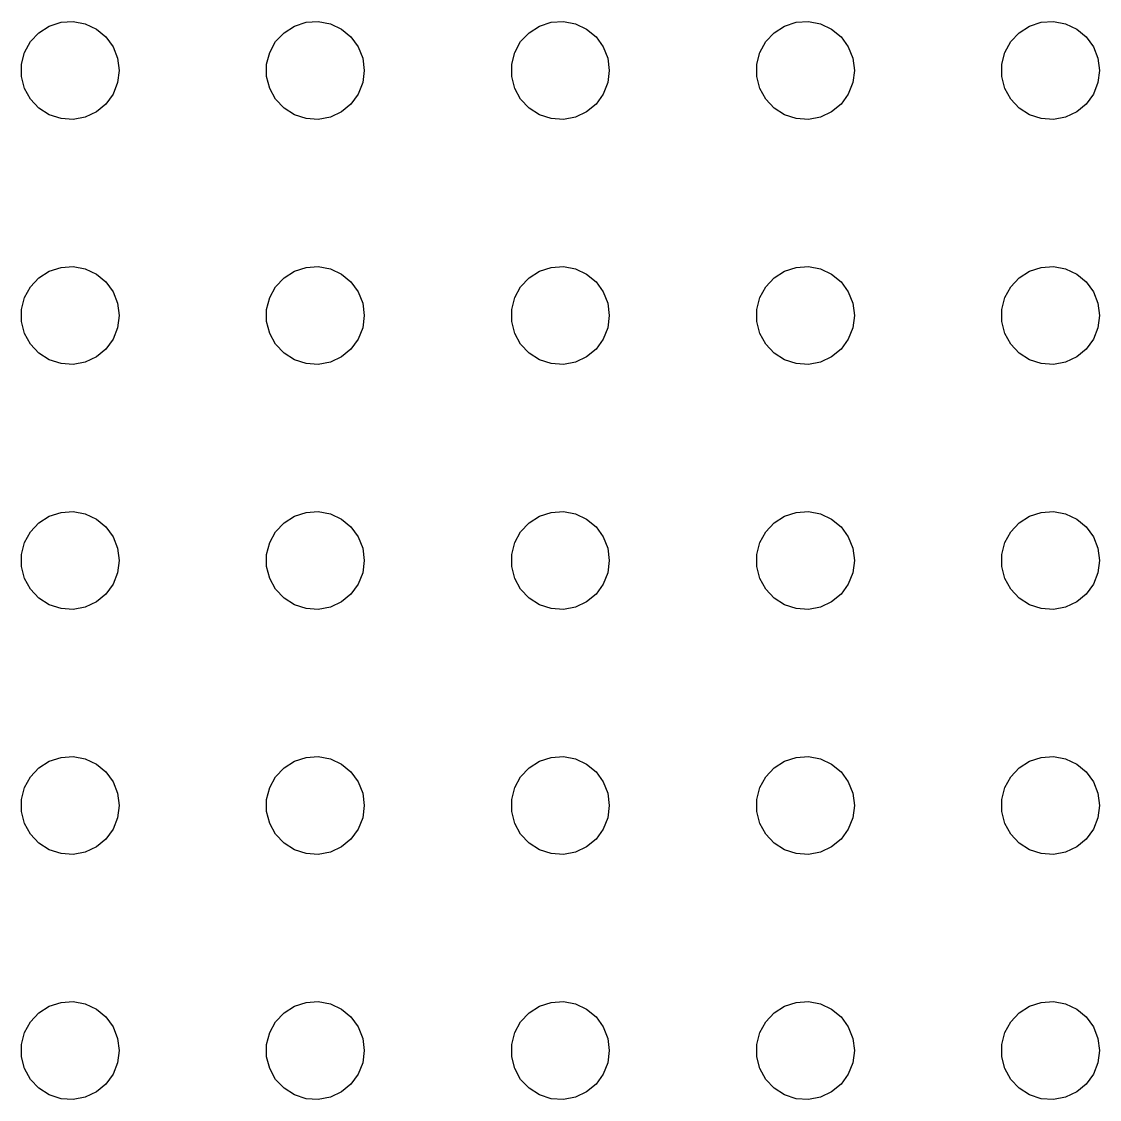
# Model space of a CAD drawing. Header units: metres. Extents: x -148 to 148, y -148 to 148.
# Drawn here: x -70.5 to -4.5, y -70.5 to -4.5 of the extents above; entities that cross this region are included whole.
import ezdxf

# ---------------------------------------------------------------- set-up
doc = ezdxf.new("R2010")
doc.units = ezdxf.units.M

msp = doc.modelspace()

# ---------------------------------------------------------------- linework, layer by layer
for p, q in [((-68.7773, -4.78551), (-68.0621, -4.55313)), ((-68.0621, -4.55313), (-67.3116, -4.50591)), ((-67.3116, -4.50591), (-66.573, -4.64682)), ((-53.7773, -4.78551), (-53.0621, -4.55313)), ((-53.0621, -4.55313), (-52.3116, -4.50591)), ((-52.3116, -4.50591), (-51.5729, -4.64682)), ((-38.7773, -4.78551), (-38.0621, -4.55313)), ((-38.0621, -4.55313), (-37.3116, -4.50591)), ((-37.3116, -4.50591), (-36.5729, -4.64682)), ((-23.7773, -4.78551), (-23.0621, -4.55313)), ((-23.0621, -4.55313), (-22.3116, -4.50591)), ((-22.3116, -4.50591), (-21.5729, -4.64682)), ((-8.77733, -4.78551), (-8.06213, -4.55313)), ((-8.06213, -4.55313), (-7.31161, -4.50591)), ((-7.31161, -4.50591), (-6.57294, -4.64682)), ((-69.927, -5.73663), (-69.4123, -5.18845)), ((-69.4123, -5.18845), (-68.7773, -4.78551)), ((-66.573, -4.64682), (-65.8925, -4.96701)), ((-65.8925, -4.96701), (-65.3131, -5.44635)), ((-54.927, -5.73663), (-54.4123, -5.18845)), ((-54.4123, -5.18845), (-53.7773, -4.78551)), ((-51.5729, -4.64682), (-50.8925, -4.96701)), ((-50.8925, -4.96701), (-50.3131, -5.44635)), ((-39.927, -5.73663), (-39.4123, -5.18845)), ((-39.4123, -5.18845), (-38.7773, -4.78551)), ((-36.5729, -4.64682), (-35.8925, -4.96701)), ((-35.8925, -4.96701), (-35.3131, -5.44635)), ((-24.927, -5.73663), (-24.4123, -5.18845)), ((-24.4123, -5.18845), (-23.7773, -4.78551)), ((-21.5729, -4.64682), (-20.8925, -4.96701)), ((-20.8925, -4.96701), (-20.3131, -5.44635)), ((-9.92705, -5.73663), (-9.41226, -5.18845)), ((-9.41226, -5.18845), (-8.77733, -4.78551)), ((-6.57294, -4.64682), (-5.89252, -4.96701)), ((-5.89252, -4.96701), (-5.31308, -5.44635)), ((-70.2893, -6.39561), (-69.927, -5.73663)), ((-65.3131, -5.44635), (-64.8711, -6.05473)), ((-55.2893, -6.39561), (-54.927, -5.73663)), ((-50.3131, -5.44635), (-49.8711, -6.05473)), ((-40.2893, -6.39561), (-39.927, -5.73663)), ((-35.3131, -5.44635), (-34.8711, -6.05473)), ((-25.2893, -6.39561), (-24.927, -5.73663)), ((-20.3131, -5.44635), (-19.8711, -6.05473)), ((-10.2893, -6.39561), (-9.92705, -5.73663)), ((-5.31308, -5.44635), (-4.87108, -6.05473)), ((-70.4763, -7.12399), (-70.2893, -6.39561)), ((-64.8711, -6.05473), (-64.5943, -6.75392)), ((-55.4763, -7.12399), (-55.2893, -6.39561)), ((-49.8711, -6.05473), (-49.5942, -6.75392)), ((-40.4763, -7.12399), (-40.2893, -6.39561)), ((-34.8711, -6.05473), (-34.5942, -6.75392)), ((-25.4763, -7.12399), (-25.2893, -6.39561)), ((-19.8711, -6.05473), (-19.5942, -6.75392)), ((-10.4763, -7.12399), (-10.2893, -6.39561)), ((-4.87108, -6.05473), (-4.59424, -6.75392)), ((-70.4763, -7.87599), (-70.4763, -7.12399)), ((-64.5943, -6.75392), (-64.5, -7.5)), ((-55.4763, -7.87599), (-55.4763, -7.12399)), ((-49.5942, -6.75392), (-49.5, -7.5)), ((-40.4763, -7.87599), (-40.4763, -7.12399)), ((-34.5942, -6.75392), (-34.5, -7.5)), ((-25.4763, -7.87599), (-25.4763, -7.12399)), ((-19.5942, -6.75392), (-19.5, -7.5)), ((-10.4763, -7.87599), (-10.4763, -7.12399)), ((-4.59424, -6.75392), (-4.5, -7.5)), ((-70.2893, -8.60437), (-70.4763, -7.87599)), ((-64.5, -7.5), (-64.5943, -8.24606)), ((-55.2893, -8.60437), (-55.4763, -7.87599)), ((-49.5, -7.5), (-49.5942, -8.24606)), ((-40.2893, -8.60437), (-40.4763, -7.87599)), ((-34.5, -7.5), (-34.5942, -8.24606)), ((-25.2893, -8.60437), (-25.4763, -7.87599)), ((-19.5, -7.5), (-19.5942, -8.24606)), ((-10.2893, -8.60437), (-10.4763, -7.87599)), ((-4.5, -7.5), (-4.59424, -8.24606)), ((-64.5943, -8.24606), (-64.8711, -8.94525)), ((-49.5942, -8.24606), (-49.8711, -8.94525)), ((-34.5942, -8.24606), (-34.8711, -8.94525)), ((-19.5942, -8.24606), (-19.8711, -8.94525)), ((-4.59424, -8.24606), (-4.87108, -8.94525)), ((-69.927, -9.26335), (-70.2893, -8.60437)), ((-64.8711, -8.94525), (-65.3131, -9.55363)), ((-54.927, -9.26335), (-55.2893, -8.60437)), ((-49.8711, -8.94525), (-50.3131, -9.55363)), ((-39.927, -9.26335), (-40.2893, -8.60437)), ((-34.8711, -8.94525), (-35.3131, -9.55363)), ((-24.927, -9.26335), (-25.2893, -8.60437)), ((-19.8711, -8.94525), (-20.3131, -9.55363)), ((-9.92705, -9.26335), (-10.2893, -8.60437)), ((-4.87108, -8.94525), (-5.31308, -9.55363)), ((-69.4123, -9.81154), (-69.927, -9.26335)), ((-68.7773, -10.2145), (-69.4123, -9.81154)), ((-65.3131, -9.55363), (-65.8925, -10.033)), ((-54.4123, -9.81154), (-54.927, -9.26335)), ((-53.7773, -10.2145), (-54.4123, -9.81154)), ((-50.3131, -9.55363), (-50.8925, -10.033)), ((-39.4123, -9.81154), (-39.927, -9.26335)), ((-38.7773, -10.2145), (-39.4123, -9.81154)), ((-35.3131, -9.55363), (-35.8925, -10.033)), ((-24.4123, -9.81154), (-24.927, -9.26335)), ((-23.7773, -10.2145), (-24.4123, -9.81154)), ((-20.3131, -9.55363), (-20.8925, -10.033)), ((-9.41226, -9.81154), (-9.92705, -9.26335)), ((-8.77733, -10.2145), (-9.41226, -9.81154)), ((-5.31308, -9.55363), (-5.89252, -10.033)), ((-68.0621, -10.4469), (-68.7773, -10.2145)), ((-67.3116, -10.4941), (-68.0621, -10.4469)), ((-66.573, -10.3532), (-67.3116, -10.4941)), ((-65.8925, -10.033), (-66.573, -10.3532)), ((-53.0621, -10.4469), (-53.7773, -10.2145)), ((-52.3116, -10.4941), (-53.0621, -10.4469)), ((-51.5729, -10.3532), (-52.3116, -10.4941)), ((-50.8925, -10.033), (-51.5729, -10.3532)), ((-38.0621, -10.4469), (-38.7773, -10.2145)), ((-37.3116, -10.4941), (-38.0621, -10.4469)), ((-36.5729, -10.3532), (-37.3116, -10.4941)), ((-35.8925, -10.033), (-36.5729, -10.3532)), ((-23.0621, -10.4469), (-23.7773, -10.2145)), ((-22.3116, -10.4941), (-23.0621, -10.4469)), ((-21.5729, -10.3532), (-22.3116, -10.4941)), ((-20.8925, -10.033), (-21.5729, -10.3532)), ((-8.06213, -10.4469), (-8.77733, -10.2145)), ((-7.31161, -10.4941), (-8.06213, -10.4469)), ((-6.57294, -10.3532), (-7.31161, -10.4941)), ((-5.89252, -10.033), (-6.57294, -10.3532)), ((-69.4123, -20.1884), (-68.7773, -19.7855)), ((-68.7773, -19.7855), (-68.0621, -19.5531)), ((-68.0621, -19.5531), (-67.3116, -19.5059)), ((-67.3116, -19.5059), (-66.573, -19.6468)), ((-66.573, -19.6468), (-65.8925, -19.967)), ((-54.4123, -20.1884), (-53.7773, -19.7855)), ((-53.7773, -19.7855), (-53.0621, -19.5531)), ((-53.0621, -19.5531), (-52.3116, -19.5059)), ((-52.3116, -19.5059), (-51.5729, -19.6468)), ((-51.5729, -19.6468), (-50.8925, -19.967)), ((-39.4123, -20.1884), (-38.7773, -19.7855)), ((-38.7773, -19.7855), (-38.0621, -19.5531)), ((-38.0621, -19.5531), (-37.3116, -19.5059)), ((-37.3116, -19.5059), (-36.5729, -19.6468)), ((-36.5729, -19.6468), (-35.8925, -19.967)), ((-24.4123, -20.1884), (-23.7773, -19.7855)), ((-23.7773, -19.7855), (-23.0621, -19.5531)), ((-23.0621, -19.5531), (-22.3116, -19.5059)), ((-22.3116, -19.5059), (-21.5729, -19.6468)), ((-21.5729, -19.6468), (-20.8925, -19.967)), ((-9.41226, -20.1884), (-8.77733, -19.7855)), ((-8.77733, -19.7855), (-8.06213, -19.5531)), ((-8.06213, -19.5531), (-7.31161, -19.5059)), ((-7.31161, -19.5059), (-6.57294, -19.6468)), ((-6.57294, -19.6468), (-5.89252, -19.967)), ((-69.927, -20.7366), (-69.4123, -20.1884)), ((-65.8925, -19.967), (-65.3131, -20.4464)), ((-65.3131, -20.4464), (-64.8711, -21.0547)), ((-54.927, -20.7366), (-54.4123, -20.1884)), ((-50.8925, -19.967), (-50.3131, -20.4464)), ((-50.3131, -20.4464), (-49.8711, -21.0547)), ((-39.927, -20.7366), (-39.4123, -20.1884)), ((-35.8925, -19.967), (-35.3131, -20.4464)), ((-35.3131, -20.4464), (-34.8711, -21.0547)), ((-24.927, -20.7366), (-24.4123, -20.1884)), ((-20.8925, -19.967), (-20.3131, -20.4464)), ((-20.3131, -20.4464), (-19.8711, -21.0547)), ((-9.92705, -20.7366), (-9.41226, -20.1884)), ((-5.89252, -19.967), (-5.31308, -20.4464)), ((-5.31308, -20.4464), (-4.87108, -21.0547)), ((-70.2893, -21.3956), (-69.927, -20.7366)), ((-64.8711, -21.0547), (-64.5943, -21.7539)), ((-55.2893, -21.3956), (-54.927, -20.7366)), ((-49.8711, -21.0547), (-49.5942, -21.7539)), ((-40.2893, -21.3956), (-39.927, -20.7366)), ((-34.8711, -21.0547), (-34.5942, -21.7539)), ((-25.2893, -21.3956), (-24.927, -20.7366)), ((-19.8711, -21.0547), (-19.5942, -21.7539)), ((-10.2893, -21.3956), (-9.92705, -20.7366)), ((-4.87108, -21.0547), (-4.59424, -21.7539)), ((-70.4763, -22.124), (-70.2893, -21.3956)), ((-64.5943, -21.7539), (-64.5, -22.5)), ((-55.4763, -22.124), (-55.2893, -21.3956)), ((-49.5942, -21.7539), (-49.5, -22.5)), ((-40.4763, -22.124), (-40.2893, -21.3956)), ((-34.5942, -21.7539), (-34.5, -22.5)), ((-25.4763, -22.124), (-25.2893, -21.3956)), ((-19.5942, -21.7539), (-19.5, -22.5)), ((-10.4763, -22.124), (-10.2893, -21.3956)), ((-4.59424, -21.7539), (-4.5, -22.5)), ((-70.4763, -22.876), (-70.4763, -22.124)), ((-55.4763, -22.876), (-55.4763, -22.124)), ((-40.4763, -22.876), (-40.4763, -22.124)), ((-25.4763, -22.876), (-25.4763, -22.124)), ((-10.4763, -22.876), (-10.4763, -22.124)), ((-70.2893, -23.6044), (-70.4763, -22.876)), ((-64.5, -22.5), (-64.5943, -23.2461)), ((-55.2893, -23.6044), (-55.4763, -22.876)), ((-49.5, -22.5), (-49.5942, -23.2461)), ((-40.2893, -23.6044), (-40.4763, -22.876)), ((-34.5, -22.5), (-34.5942, -23.2461)), ((-25.2893, -23.6044), (-25.4763, -22.876)), ((-19.5, -22.5), (-19.5942, -23.2461)), ((-10.2893, -23.6044), (-10.4763, -22.876)), ((-4.5, -22.5), (-4.59424, -23.2461)), ((-69.927, -24.2634), (-70.2893, -23.6044)), ((-64.5943, -23.2461), (-64.8711, -23.9453)), ((-54.927, -24.2634), (-55.2893, -23.6044)), ((-49.5942, -23.2461), (-49.8711, -23.9453)), ((-39.927, -24.2634), (-40.2893, -23.6044)), ((-34.5942, -23.2461), (-34.8711, -23.9453)), ((-24.927, -24.2634), (-25.2893, -23.6044)), ((-19.5942, -23.2461), (-19.8711, -23.9453)), ((-9.92705, -24.2634), (-10.2893, -23.6044)), ((-4.59424, -23.2461), (-4.87108, -23.9453)), ((-69.4123, -24.8115), (-69.927, -24.2634)), ((-64.8711, -23.9453), (-65.3131, -24.5536)), ((-54.4123, -24.8115), (-54.927, -24.2634)), ((-49.8711, -23.9453), (-50.3131, -24.5536)), ((-39.4123, -24.8115), (-39.927, -24.2634)), ((-34.8711, -23.9453), (-35.3131, -24.5536)), ((-24.4123, -24.8115), (-24.927, -24.2634)), ((-19.8711, -23.9453), (-20.3131, -24.5536)), ((-9.41226, -24.8115), (-9.92705, -24.2634)), ((-4.87108, -23.9453), (-5.31308, -24.5536)), ((-68.7773, -25.2145), (-69.4123, -24.8115)), ((-65.8925, -25.033), (-66.573, -25.3532)), ((-65.3131, -24.5536), (-65.8925, -25.033)), ((-53.7773, -25.2145), (-54.4123, -24.8115)), ((-50.8925, -25.033), (-51.5729, -25.3532)), ((-50.3131, -24.5536), (-50.8925, -25.033)), ((-38.7773, -25.2145), (-39.4123, -24.8115)), ((-35.8925, -25.033), (-36.5729, -25.3532)), ((-35.3131, -24.5536), (-35.8925, -25.033)), ((-23.7773, -25.2145), (-24.4123, -24.8115)), ((-20.8925, -25.033), (-21.5729, -25.3532)), ((-20.3131, -24.5536), (-20.8925, -25.033)), ((-8.77733, -25.2145), (-9.41226, -24.8115)), ((-5.89252, -25.033), (-6.57294, -25.3532)), ((-5.31308, -24.5536), (-5.89252, -25.033)), ((-68.0621, -25.4469), (-68.7773, -25.2145)), ((-67.3116, -25.4941), (-68.0621, -25.4469)), ((-66.573, -25.3532), (-67.3116, -25.4941)), ((-53.0621, -25.4469), (-53.7773, -25.2145)), ((-52.3116, -25.4941), (-53.0621, -25.4469)), ((-51.5729, -25.3532), (-52.3116, -25.4941)), ((-38.0621, -25.4469), (-38.7773, -25.2145)), ((-37.3116, -25.4941), (-38.0621, -25.4469)), ((-36.5729, -25.3532), (-37.3116, -25.4941)), ((-23.0621, -25.4469), (-23.7773, -25.2145)), ((-22.3116, -25.4941), (-23.0621, -25.4469)), ((-21.5729, -25.3532), (-22.3116, -25.4941)), ((-8.06213, -25.4469), (-8.77733, -25.2145)), ((-7.31161, -25.4941), (-8.06213, -25.4469)), ((-6.57294, -25.3532), (-7.31161, -25.4941)), ((-69.4123, -35.1885), (-68.7773, -34.7855)), ((-68.7773, -34.7855), (-68.0621, -34.5531)), ((-68.0621, -34.5531), (-67.3116, -34.5059)), ((-67.3116, -34.5059), (-66.573, -34.6468)), ((-66.573, -34.6468), (-65.8925, -34.967)), ((-65.8925, -34.967), (-65.3131, -35.4464)), ((-54.4123, -35.1885), (-53.7773, -34.7855)), ((-53.7773, -34.7855), (-53.0621, -34.5531)), ((-53.0621, -34.5531), (-52.3116, -34.5059)), ((-52.3116, -34.5059), (-51.5729, -34.6468)), ((-51.5729, -34.6468), (-50.8925, -34.967)), ((-50.8925, -34.967), (-50.3131, -35.4464)), ((-39.4123, -35.1885), (-38.7773, -34.7855)), ((-38.7773, -34.7855), (-38.0621, -34.5531)), ((-38.0621, -34.5531), (-37.3116, -34.5059)), ((-37.3116, -34.5059), (-36.5729, -34.6468)), ((-36.5729, -34.6468), (-35.8925, -34.967)), ((-35.8925, -34.967), (-35.3131, -35.4464)), ((-24.4123, -35.1885), (-23.7773, -34.7855)), ((-23.7773, -34.7855), (-23.0621, -34.5531)), ((-23.0621, -34.5531), (-22.3116, -34.5059)), ((-22.3116, -34.5059), (-21.5729, -34.6468)), ((-21.5729, -34.6468), (-20.8925, -34.967)), ((-20.8925, -34.967), (-20.3131, -35.4464)), ((-9.41226, -35.1885), (-8.77733, -34.7855)), ((-8.77733, -34.7855), (-8.06213, -34.5531)), ((-8.06213, -34.5531), (-7.31161, -34.5059)), ((-7.31161, -34.5059), (-6.57294, -34.6468)), ((-6.57294, -34.6468), (-5.89252, -34.967)), ((-5.89252, -34.967), (-5.31308, -35.4464)), ((-69.927, -35.7366), (-69.4123, -35.1885)), ((-65.3131, -35.4464), (-64.8711, -36.0547)), ((-54.927, -35.7366), (-54.4123, -35.1885)), ((-50.3131, -35.4464), (-49.8711, -36.0547)), ((-39.927, -35.7366), (-39.4123, -35.1885)), ((-35.3131, -35.4464), (-34.8711, -36.0547)), ((-24.927, -35.7366), (-24.4123, -35.1885)), ((-20.3131, -35.4464), (-19.8711, -36.0547)), ((-9.92705, -35.7366), (-9.41226, -35.1885)), ((-5.31308, -35.4464), (-4.87108, -36.0547)), ((-70.2893, -36.3956), (-69.927, -35.7366)), ((-64.8711, -36.0547), (-64.5943, -36.7539)), ((-55.2893, -36.3956), (-54.927, -35.7366)), ((-49.8711, -36.0547), (-49.5942, -36.7539)), ((-40.2893, -36.3956), (-39.927, -35.7366)), ((-34.8711, -36.0547), (-34.5942, -36.7539)), ((-25.2893, -36.3956), (-24.927, -35.7366)), ((-19.8711, -36.0547), (-19.5942, -36.7539)), ((-10.2893, -36.3956), (-9.92705, -35.7366)), ((-4.87108, -36.0547), (-4.59424, -36.7539)), ((-70.4763, -37.124), (-70.2893, -36.3956)), ((-64.5943, -36.7539), (-64.5, -37.5)), ((-55.4763, -37.124), (-55.2893, -36.3956)), ((-49.5942, -36.7539), (-49.5, -37.5)), ((-40.4763, -37.124), (-40.2893, -36.3956)), ((-34.5942, -36.7539), (-34.5, -37.5)), ((-25.4763, -37.124), (-25.2893, -36.3956)), ((-19.5942, -36.7539), (-19.5, -37.5)), ((-10.4763, -37.124), (-10.2893, -36.3956)), ((-4.59424, -36.7539), (-4.5, -37.5)), ((-70.4763, -37.876), (-70.4763, -37.124)), ((-64.5, -37.5), (-64.5943, -38.2461)), ((-55.4763, -37.876), (-55.4763, -37.124)), ((-49.5, -37.5), (-49.5942, -38.2461)), ((-40.4763, -37.876), (-40.4763, -37.124)), ((-34.5, -37.5), (-34.5942, -38.2461)), ((-25.4763, -37.876), (-25.4763, -37.124)), ((-19.5, -37.5), (-19.5942, -38.2461)), ((-10.4763, -37.876), (-10.4763, -37.124)), ((-4.5, -37.5), (-4.59424, -38.2461)), ((-70.2893, -38.6044), (-70.4763, -37.876)), ((-64.5943, -38.2461), (-64.8711, -38.9453)), ((-55.2893, -38.6044), (-55.4763, -37.876)), ((-49.5942, -38.2461), (-49.8711, -38.9453)), ((-40.2893, -38.6044), (-40.4763, -37.876)), ((-34.5942, -38.2461), (-34.8711, -38.9453)), ((-25.2893, -38.6044), (-25.4763, -37.876)), ((-19.5942, -38.2461), (-19.8711, -38.9453)), ((-10.2893, -38.6044), (-10.4763, -37.876)), ((-4.59424, -38.2461), (-4.87108, -38.9453)), ((-69.927, -39.2634), (-70.2893, -38.6044)), ((-54.927, -39.2634), (-55.2893, -38.6044)), ((-39.927, -39.2634), (-40.2893, -38.6044)), ((-24.927, -39.2634), (-25.2893, -38.6044)), ((-9.92705, -39.2634), (-10.2893, -38.6044)), ((-69.4123, -39.8115), (-69.927, -39.2634)), ((-65.3131, -39.5536), (-65.8925, -40.033)), ((-64.8711, -38.9453), (-65.3131, -39.5536)), ((-54.4123, -39.8115), (-54.927, -39.2634)), ((-50.3131, -39.5536), (-50.8925, -40.033)), ((-49.8711, -38.9453), (-50.3131, -39.5536)), ((-39.4123, -39.8115), (-39.927, -39.2634)), ((-35.3131, -39.5536), (-35.8925, -40.033)), ((-34.8711, -38.9453), (-35.3131, -39.5536)), ((-24.4123, -39.8115), (-24.927, -39.2634)), ((-20.3131, -39.5536), (-20.8925, -40.033)), ((-19.8711, -38.9453), (-20.3131, -39.5536)), ((-9.41226, -39.8115), (-9.92705, -39.2634)), ((-5.31308, -39.5536), (-5.89252, -40.033)), ((-4.87108, -38.9453), (-5.31308, -39.5536)), ((-68.7773, -40.2145), (-69.4123, -39.8115)), ((-68.0621, -40.4469), (-68.7773, -40.2145)), ((-65.8925, -40.033), (-66.573, -40.3532)), ((-53.7773, -40.2145), (-54.4123, -39.8115)), ((-53.0621, -40.4469), (-53.7773, -40.2145)), ((-50.8925, -40.033), (-51.5729, -40.3532)), ((-38.7773, -40.2145), (-39.4123, -39.8115)), ((-38.0621, -40.4469), (-38.7773, -40.2145)), ((-35.8925, -40.033), (-36.5729, -40.3532)), ((-23.7773, -40.2145), (-24.4123, -39.8115)), ((-23.0621, -40.4469), (-23.7773, -40.2145)), ((-20.8925, -40.033), (-21.5729, -40.3532)), ((-8.77733, -40.2145), (-9.41226, -39.8115)), ((-8.06213, -40.4469), (-8.77733, -40.2145)), ((-5.89252, -40.033), (-6.57294, -40.3532)), ((-67.3116, -40.4941), (-68.0621, -40.4469)), ((-66.573, -40.3532), (-67.3116, -40.4941)), ((-52.3116, -40.4941), (-53.0621, -40.4469)), ((-51.5729, -40.3532), (-52.3116, -40.4941)), ((-37.3116, -40.4941), (-38.0621, -40.4469)), ((-36.5729, -40.3532), (-37.3116, -40.4941)), ((-22.3116, -40.4941), (-23.0621, -40.4469)), ((-21.5729, -40.3532), (-22.3116, -40.4941)), ((-7.31161, -40.4941), (-8.06213, -40.4469)), ((-6.57294, -40.3532), (-7.31161, -40.4941)), ((-69.4123, -50.1885), (-68.7773, -49.7855)), ((-68.7773, -49.7855), (-68.0621, -49.5531)), ((-68.0621, -49.5531), (-67.3116, -49.5059)), ((-67.3116, -49.5059), (-66.573, -49.6468)), ((-66.573, -49.6468), (-65.8925, -49.967)), ((-65.8925, -49.967), (-65.3131, -50.4464)), ((-54.4123, -50.1885), (-53.7773, -49.7855)), ((-53.7773, -49.7855), (-53.0621, -49.5531)), ((-53.0621, -49.5531), (-52.3116, -49.5059)), ((-52.3116, -49.5059), (-51.5729, -49.6468)), ((-51.5729, -49.6468), (-50.8925, -49.967)), ((-50.8925, -49.967), (-50.3131, -50.4464)), ((-39.4123, -50.1885), (-38.7773, -49.7855)), ((-38.7773, -49.7855), (-38.0621, -49.5531)), ((-38.0621, -49.5531), (-37.3116, -49.5059)), ((-37.3116, -49.5059), (-36.5729, -49.6468)), ((-36.5729, -49.6468), (-35.8925, -49.967)), ((-35.8925, -49.967), (-35.3131, -50.4464)), ((-24.4123, -50.1885), (-23.7773, -49.7855)), ((-23.7773, -49.7855), (-23.0621, -49.5531)), ((-23.0621, -49.5531), (-22.3116, -49.5059)), ((-22.3116, -49.5059), (-21.5729, -49.6468)), ((-21.5729, -49.6468), (-20.8925, -49.967)), ((-20.8925, -49.967), (-20.3131, -50.4464)), ((-9.41226, -50.1885), (-8.77733, -49.7855)), ((-8.77733, -49.7855), (-8.06213, -49.5531)), ((-8.06213, -49.5531), (-7.31161, -49.5059)), ((-7.31161, -49.5059), (-6.57294, -49.6468)), ((-6.57294, -49.6468), (-5.89252, -49.967)), ((-5.89252, -49.967), (-5.31308, -50.4464)), ((-70.2893, -51.3956), (-69.927, -50.7366)), ((-69.927, -50.7366), (-69.4123, -50.1885)), ((-65.3131, -50.4464), (-64.8711, -51.0547)), ((-55.2893, -51.3956), (-54.927, -50.7366)), ((-54.927, -50.7366), (-54.4123, -50.1885)), ((-50.3131, -50.4464), (-49.8711, -51.0547)), ((-40.2893, -51.3956), (-39.927, -50.7366)), ((-39.927, -50.7366), (-39.4123, -50.1885)), ((-35.3131, -50.4464), (-34.8711, -51.0547)), ((-25.2893, -51.3956), (-24.927, -50.7366)), ((-24.927, -50.7366), (-24.4123, -50.1885)), ((-20.3131, -50.4464), (-19.8711, -51.0547)), ((-10.2893, -51.3956), (-9.92705, -50.7366)), ((-9.92705, -50.7366), (-9.41226, -50.1885)), ((-5.31308, -50.4464), (-4.87108, -51.0547)), ((-70.4763, -52.124), (-70.2893, -51.3956)), ((-64.8711, -51.0547), (-64.5943, -51.7539)), ((-55.4763, -52.124), (-55.2893, -51.3956)), ((-49.8711, -51.0547), (-49.5942, -51.7539)), ((-40.4763, -52.124), (-40.2893, -51.3956)), ((-34.8711, -51.0547), (-34.5942, -51.7539)), ((-25.4763, -52.124), (-25.2893, -51.3956)), ((-19.8711, -51.0547), (-19.5942, -51.7539)), ((-10.4763, -52.124), (-10.2893, -51.3956)), ((-4.87108, -51.0547), (-4.59424, -51.7539)), ((-70.4763, -52.876), (-70.4763, -52.124)), ((-64.5943, -51.7539), (-64.5, -52.5)), ((-55.4763, -52.876), (-55.4763, -52.124)), ((-49.5942, -51.7539), (-49.5, -52.5)), ((-40.4763, -52.876), (-40.4763, -52.124)), ((-34.5942, -51.7539), (-34.5, -52.5)), ((-25.4763, -52.876), (-25.4763, -52.124)), ((-19.5942, -51.7539), (-19.5, -52.5)), ((-10.4763, -52.876), (-10.4763, -52.124)), ((-4.59424, -51.7539), (-4.5, -52.5)), ((-64.5, -52.5), (-64.5943, -53.2461)), ((-49.5, -52.5), (-49.5942, -53.2461)), ((-34.5, -52.5), (-34.5942, -53.2461)), ((-19.5, -52.5), (-19.5942, -53.2461)), ((-4.5, -52.5), (-4.59424, -53.2461)), ((-70.2893, -53.6044), (-70.4763, -52.876)), ((-64.5943, -53.2461), (-64.8711, -53.9453)), ((-55.2893, -53.6044), (-55.4763, -52.876)), ((-49.5942, -53.2461), (-49.8711, -53.9453)), ((-40.2893, -53.6044), (-40.4763, -52.876)), ((-34.5942, -53.2461), (-34.8711, -53.9453)), ((-25.2893, -53.6044), (-25.4763, -52.876)), ((-19.5942, -53.2461), (-19.8711, -53.9453)), ((-10.2893, -53.6044), (-10.4763, -52.876)), ((-4.59424, -53.2461), (-4.87108, -53.9453)), ((-69.927, -54.2634), (-70.2893, -53.6044)), ((-64.8711, -53.9453), (-65.3131, -54.5536)), ((-54.927, -54.2634), (-55.2893, -53.6044)), ((-49.8711, -53.9453), (-50.3131, -54.5536)), ((-39.927, -54.2634), (-40.2893, -53.6044)), ((-34.8711, -53.9453), (-35.3131, -54.5536)), ((-24.927, -54.2634), (-25.2893, -53.6044)), ((-19.8711, -53.9453), (-20.3131, -54.5536)), ((-9.92705, -54.2634), (-10.2893, -53.6044)), ((-4.87108, -53.9453), (-5.31308, -54.5536)), ((-69.4123, -54.8115), (-69.927, -54.2634)), ((-65.3131, -54.5536), (-65.8925, -55.033)), ((-54.4123, -54.8115), (-54.927, -54.2634)), ((-50.3131, -54.5536), (-50.8925, -55.033)), ((-39.4123, -54.8115), (-39.927, -54.2634)), ((-35.3131, -54.5536), (-35.8925, -55.033)), ((-24.4123, -54.8115), (-24.927, -54.2634)), ((-20.3131, -54.5536), (-20.8925, -55.033)), ((-9.41226, -54.8115), (-9.92705, -54.2634)), ((-5.31308, -54.5536), (-5.89252, -55.033)), ((-68.7773, -55.2145), (-69.4123, -54.8115)), ((-68.0621, -55.4469), (-68.7773, -55.2145)), ((-66.573, -55.3532), (-67.3116, -55.4941)), ((-65.8925, -55.033), (-66.573, -55.3532)), ((-53.7773, -55.2145), (-54.4123, -54.8115)), ((-53.0621, -55.4469), (-53.7773, -55.2145)), ((-51.5729, -55.3532), (-52.3116, -55.4941)), ((-50.8925, -55.033), (-51.5729, -55.3532)), ((-38.7773, -55.2145), (-39.4123, -54.8115)), ((-38.0621, -55.4469), (-38.7773, -55.2145)), ((-36.5729, -55.3532), (-37.3116, -55.4941)), ((-35.8925, -55.033), (-36.5729, -55.3532)), ((-23.7773, -55.2145), (-24.4123, -54.8115)), ((-23.0621, -55.4469), (-23.7773, -55.2145)), ((-21.5729, -55.3532), (-22.3116, -55.4941)), ((-20.8925, -55.033), (-21.5729, -55.3532)), ((-8.77733, -55.2145), (-9.41226, -54.8115)), ((-8.06213, -55.4469), (-8.77733, -55.2145)), ((-6.57294, -55.3532), (-7.31161, -55.4941)), ((-5.89252, -55.033), (-6.57294, -55.3532)), ((-67.3116, -55.4941), (-68.0621, -55.4469)), ((-52.3116, -55.4941), (-53.0621, -55.4469)), ((-37.3116, -55.4941), (-38.0621, -55.4469)), ((-22.3116, -55.4941), (-23.0621, -55.4469)), ((-7.31161, -55.4941), (-8.06213, -55.4469)), ((-68.7773, -64.7855), (-68.0621, -64.5531)), ((-68.0621, -64.5531), (-67.3116, -64.5059)), ((-67.3116, -64.5059), (-66.573, -64.6468)), ((-66.573, -64.6468), (-65.8925, -64.967)), ((-53.7773, -64.7855), (-53.0621, -64.5531)), ((-53.0621, -64.5531), (-52.3116, -64.5059)), ((-52.3116, -64.5059), (-51.5729, -64.6468)), ((-51.5729, -64.6468), (-50.8925, -64.967)), ((-38.7773, -64.7855), (-38.0621, -64.5531)), ((-38.0621, -64.5531), (-37.3116, -64.5059)), ((-37.3116, -64.5059), (-36.5729, -64.6468)), ((-36.5729, -64.6468), (-35.8925, -64.967)), ((-23.7773, -64.7855), (-23.0621, -64.5531)), ((-23.0621, -64.5531), (-22.3116, -64.5059)), ((-22.3116, -64.5059), (-21.5729, -64.6468)), ((-21.5729, -64.6468), (-20.8925, -64.967)), ((-8.77733, -64.7855), (-8.06213, -64.5531)), ((-8.06213, -64.5531), (-7.31161, -64.5059)), ((-7.31161, -64.5059), (-6.57294, -64.6468)), ((-6.57294, -64.6468), (-5.89252, -64.967)), ((-69.927, -65.7366), (-69.4123, -65.1885)), ((-69.4123, -65.1885), (-68.7773, -64.7855)), ((-65.8925, -64.967), (-65.3131, -65.4464)), ((-54.927, -65.7366), (-54.4123, -65.1885)), ((-54.4123, -65.1885), (-53.7773, -64.7855)), ((-50.8925, -64.967), (-50.3131, -65.4464)), ((-39.927, -65.7366), (-39.4123, -65.1885)), ((-39.4123, -65.1885), (-38.7773, -64.7855)), ((-35.8925, -64.967), (-35.3131, -65.4464)), ((-24.927, -65.7366), (-24.4123, -65.1885)), ((-24.4123, -65.1885), (-23.7773, -64.7855)), ((-20.8925, -64.967), (-20.3131, -65.4464)), ((-9.92705, -65.7366), (-9.41226, -65.1885)), ((-9.41226, -65.1885), (-8.77733, -64.7855)), ((-5.89252, -64.967), (-5.31308, -65.4464)), ((-70.2893, -66.3956), (-69.927, -65.7366)), ((-65.3131, -65.4464), (-64.8711, -66.0547)), ((-55.2893, -66.3956), (-54.927, -65.7366)), ((-50.3131, -65.4464), (-49.8711, -66.0547)), ((-40.2893, -66.3956), (-39.927, -65.7366)), ((-35.3131, -65.4464), (-34.8711, -66.0547)), ((-25.2893, -66.3956), (-24.927, -65.7366)), ((-20.3131, -65.4464), (-19.8711, -66.0547)), ((-10.2893, -66.3956), (-9.92705, -65.7366)), ((-5.31308, -65.4464), (-4.87108, -66.0547)), ((-70.4763, -67.124), (-70.2893, -66.3956)), ((-64.8711, -66.0547), (-64.5943, -66.7539)), ((-55.4763, -67.124), (-55.2893, -66.3956)), ((-49.8711, -66.0547), (-49.5942, -66.7539)), ((-40.4763, -67.124), (-40.2893, -66.3956)), ((-34.8711, -66.0547), (-34.5942, -66.7539)), ((-25.4763, -67.124), (-25.2893, -66.3956)), ((-19.8711, -66.0547), (-19.5942, -66.7539)), ((-10.4763, -67.124), (-10.2893, -66.3956)), ((-4.87108, -66.0547), (-4.59424, -66.7539)), ((-70.4763, -67.876), (-70.4763, -67.124)), ((-64.5943, -66.7539), (-64.5, -67.5)), ((-55.4763, -67.876), (-55.4763, -67.124)), ((-49.5942, -66.7539), (-49.5, -67.5)), ((-40.4763, -67.876), (-40.4763, -67.124)), ((-34.5942, -66.7539), (-34.5, -67.5)), ((-25.4763, -67.876), (-25.4763, -67.124)), ((-19.5942, -66.7539), (-19.5, -67.5)), ((-10.4763, -67.876), (-10.4763, -67.124)), ((-4.59424, -66.7539), (-4.5, -67.5)), ((-70.2893, -68.6044), (-70.4763, -67.876)), ((-64.5, -67.5), (-64.5943, -68.2461)), ((-55.2893, -68.6044), (-55.4763, -67.876)), ((-49.5, -67.5), (-49.5942, -68.2461)), ((-40.2893, -68.6044), (-40.4763, -67.876)), ((-34.5, -67.5), (-34.5942, -68.2461)), ((-25.2893, -68.6044), (-25.4763, -67.876)), ((-19.5, -67.5), (-19.5942, -68.2461)), ((-10.2893, -68.6044), (-10.4763, -67.876)), ((-4.5, -67.5), (-4.59424, -68.2461)), ((-69.927, -69.2634), (-70.2893, -68.6044)), ((-64.5943, -68.2461), (-64.8711, -68.9453)), ((-54.927, -69.2634), (-55.2893, -68.6044)), ((-49.5942, -68.2461), (-49.8711, -68.9453)), ((-39.927, -69.2634), (-40.2893, -68.6044)), ((-34.5942, -68.2461), (-34.8711, -68.9453)), ((-24.927, -69.2634), (-25.2893, -68.6044)), ((-19.5942, -68.2461), (-19.8711, -68.9453)), ((-9.92705, -69.2634), (-10.2893, -68.6044)), ((-4.59424, -68.2461), (-4.87108, -68.9453)), ((-69.4123, -69.8115), (-69.927, -69.2634)), ((-64.8711, -68.9453), (-65.3131, -69.5536)), ((-54.4123, -69.8115), (-54.927, -69.2634)), ((-49.8711, -68.9453), (-50.3131, -69.5536)), ((-39.4123, -69.8115), (-39.927, -69.2634)), ((-34.8711, -68.9453), (-35.3131, -69.5536)), ((-24.4123, -69.8115), (-24.927, -69.2634)), ((-19.8711, -68.9453), (-20.3131, -69.5536)), ((-9.41226, -69.8115), (-9.92705, -69.2634)), ((-4.87108, -68.9453), (-5.31308, -69.5536)), ((-68.7773, -70.2145), (-69.4123, -69.8115)), ((-65.3131, -69.5536), (-65.8925, -70.033)), ((-53.7773, -70.2145), (-54.4123, -69.8115)), ((-50.3131, -69.5536), (-50.8925, -70.033)), ((-38.7773, -70.2145), (-39.4123, -69.8115)), ((-35.3131, -69.5536), (-35.8925, -70.033)), ((-23.7773, -70.2145), (-24.4123, -69.8115)), ((-20.3131, -69.5536), (-20.8925, -70.033)), ((-8.77733, -70.2145), (-9.41226, -69.8115)), ((-5.31308, -69.5536), (-5.89252, -70.033)), ((-68.0621, -70.4469), (-68.7773, -70.2145)), ((-67.3116, -70.4941), (-68.0621, -70.4469)), ((-66.573, -70.3532), (-67.3116, -70.4941)), ((-65.8925, -70.033), (-66.573, -70.3532)), ((-53.0621, -70.4469), (-53.7773, -70.2145)), ((-52.3116, -70.4941), (-53.0621, -70.4469)), ((-51.5729, -70.3532), (-52.3116, -70.4941)), ((-50.8925, -70.033), (-51.5729, -70.3532)), ((-38.0621, -70.4469), (-38.7773, -70.2145)), ((-37.3116, -70.4941), (-38.0621, -70.4469)), ((-36.5729, -70.3532), (-37.3116, -70.4941)), ((-35.8925, -70.033), (-36.5729, -70.3532)), ((-23.0621, -70.4469), (-23.7773, -70.2145)), ((-22.3116, -70.4941), (-23.0621, -70.4469)), ((-21.5729, -70.3532), (-22.3116, -70.4941)), ((-20.8925, -70.033), (-21.5729, -70.3532)), ((-8.06213, -70.4469), (-8.77733, -70.2145)), ((-7.31161, -70.4941), (-8.06213, -70.4469)), ((-6.57294, -70.3532), (-7.31161, -70.4941)), ((-5.89252, -70.033), (-6.57294, -70.3532))]:
    msp.add_line(p, q)

doc.saveas('drawing.dxf')
